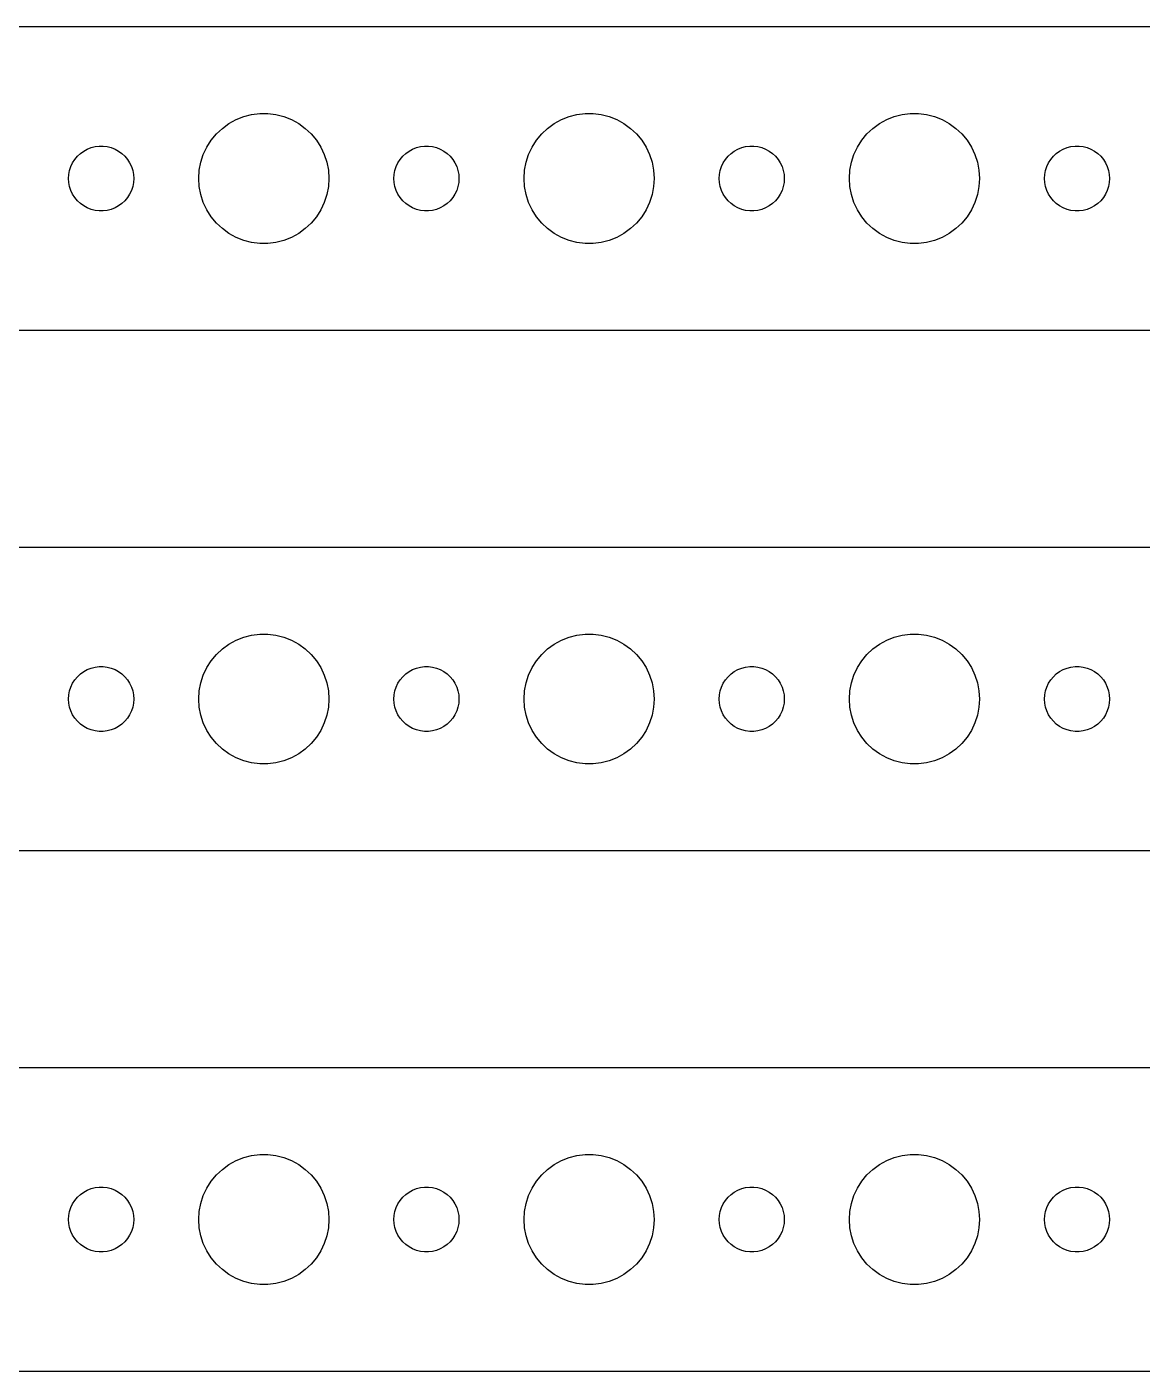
# Model space of a CAD drawing. Header units: metres. Extents: x -112 to 112, y 113 to 223.
# Drawn here: x -55.9 to -4.5, y 161 to 223 of the extents above; entities that cross this region are included whole.
import ezdxf

# ---------------------------------------------------------------- set-up
doc = ezdxf.new("R2010")
doc.units = ezdxf.units.M

msp = doc.modelspace()

# ---------------------------------------------------------------- linework, layer by layer
for p, q in [((107.314, 222.99), (-107.314, 222.99)), ((-46.2773, 218.714), (-45.927, 218.853)), ((-45.927, 218.853), (-45.5621, 218.947)), ((-45.5621, 218.947), (-45.1884, 218.994)), ((-45.1884, 218.994), (-44.8116, 218.994)), ((-44.8116, 218.994), (-44.4379, 218.947)), ((-44.4379, 218.947), (-44.0729, 218.853)), ((-44.0729, 218.853), (-43.7227, 218.714)), ((-31.2773, 218.714), (-30.927, 218.853)), ((-30.927, 218.853), (-30.5621, 218.947)), ((-30.5621, 218.947), (-30.1884, 218.994)), ((-30.1884, 218.994), (-29.8116, 218.994)), ((-29.8116, 218.994), (-29.4379, 218.947)), ((-29.4379, 218.947), (-29.0729, 218.853)), ((-29.0729, 218.853), (-28.7227, 218.714)), ((-16.2773, 218.714), (-15.927, 218.853)), ((-15.927, 218.853), (-15.5621, 218.947)), ((-15.5621, 218.947), (-15.1884, 218.994)), ((-15.1884, 218.994), (-14.8116, 218.994)), ((-14.8116, 218.994), (-14.4379, 218.947)), ((-14.4379, 218.947), (-14.0729, 218.853)), ((-14.0729, 218.853), (-13.7227, 218.714)), ((-47.1869, 218.054), (-46.9123, 218.312)), ((-46.9123, 218.312), (-46.6075, 218.533)), ((-46.6075, 218.533), (-46.2773, 218.714)), ((-43.7227, 218.714), (-43.3925, 218.533)), ((-43.3925, 218.533), (-43.0877, 218.312)), ((-43.0877, 218.312), (-42.8131, 218.054)), ((-32.1869, 218.054), (-31.9123, 218.312)), ((-31.9123, 218.312), (-31.6075, 218.533)), ((-31.6075, 218.533), (-31.2773, 218.714)), ((-28.7227, 218.714), (-28.3925, 218.533)), ((-28.3925, 218.533), (-28.0877, 218.312)), ((-28.0877, 218.312), (-27.8131, 218.054)), ((-17.1869, 218.054), (-16.9123, 218.312)), ((-16.9123, 218.312), (-16.6075, 218.533)), ((-16.6075, 218.533), (-16.2773, 218.714)), ((-13.7227, 218.714), (-13.3925, 218.533)), ((-13.3925, 218.533), (-13.0877, 218.312)), ((-13.0877, 218.312), (-12.8131, 218.054)), ((-47.6289, 217.445), (-47.427, 217.763)), ((-47.427, 217.763), (-47.1869, 218.054)), ((-42.8131, 218.054), (-42.5729, 217.763)), ((-42.5729, 217.763), (-42.3711, 217.445)), ((-32.6289, 217.445), (-32.427, 217.763)), ((-32.427, 217.763), (-32.1869, 218.054)), ((-27.8131, 218.054), (-27.5729, 217.763)), ((-27.5729, 217.763), (-27.3711, 217.445)), ((-17.6289, 217.445), (-17.427, 217.763)), ((-17.427, 217.763), (-17.1869, 218.054)), ((-12.8131, 218.054), (-12.5729, 217.763)), ((-12.5729, 217.763), (-12.3711, 217.445)), ((-53.7135, 216.882), (-53.5934, 217.027)), ((-53.5934, 217.027), (-53.4561, 217.156)), ((-53.4561, 217.156), (-53.3037, 217.266)), ((-53.3037, 217.266), (-53.1387, 217.357)), ((-53.1387, 217.357), (-52.9635, 217.427)), ((-52.9635, 217.427), (-52.7811, 217.473)), ((-52.7811, 217.473), (-52.5942, 217.497)), ((-52.5942, 217.497), (-52.4058, 217.497)), ((-52.4058, 217.497), (-52.2189, 217.473)), ((-52.2189, 217.473), (-52.0365, 217.427)), ((-52.0365, 217.427), (-51.8613, 217.357)), ((-51.8613, 217.357), (-51.6963, 217.266)), ((-51.6963, 217.266), (-51.5439, 217.156)), ((-51.5439, 217.156), (-51.4065, 217.027)), ((-51.4065, 217.027), (-51.2865, 216.882)), ((-47.9057, 216.746), (-47.7893, 217.104)), ((-47.7893, 217.104), (-47.6289, 217.445)), ((-42.3711, 217.445), (-42.2107, 217.104)), ((-42.2107, 217.104), (-42.0942, 216.746)), ((-38.7135, 216.882), (-38.5934, 217.027)), ((-38.5934, 217.027), (-38.4561, 217.156)), ((-38.4561, 217.156), (-38.3037, 217.266)), ((-38.3037, 217.266), (-38.1387, 217.357)), ((-38.1387, 217.357), (-37.9635, 217.427)), ((-37.9635, 217.427), (-37.7811, 217.473)), ((-37.7811, 217.473), (-37.5942, 217.497)), ((-37.5942, 217.497), (-37.4058, 217.497)), ((-37.4058, 217.497), (-37.2189, 217.473)), ((-37.2189, 217.473), (-37.0365, 217.427)), ((-37.0365, 217.427), (-36.8613, 217.357)), ((-36.8613, 217.357), (-36.6963, 217.266)), ((-36.6963, 217.266), (-36.5439, 217.156)), ((-36.5439, 217.156), (-36.4065, 217.027)), ((-36.4065, 217.027), (-36.2865, 216.882)), ((-32.9057, 216.746), (-32.7893, 217.104)), ((-32.7893, 217.104), (-32.6289, 217.445)), ((-27.3711, 217.445), (-27.2107, 217.104)), ((-27.2107, 217.104), (-27.0942, 216.746)), ((-23.7135, 216.882), (-23.5934, 217.027)), ((-23.5934, 217.027), (-23.4561, 217.156)), ((-23.4561, 217.156), (-23.3037, 217.266)), ((-23.3037, 217.266), (-23.1387, 217.357)), ((-23.1387, 217.357), (-22.9635, 217.427)), ((-22.9635, 217.427), (-22.7811, 217.473)), ((-22.7811, 217.473), (-22.5942, 217.497)), ((-22.5942, 217.497), (-22.4058, 217.497)), ((-22.4058, 217.497), (-22.2189, 217.473)), ((-22.2189, 217.473), (-22.0365, 217.427)), ((-22.0365, 217.427), (-21.8613, 217.357)), ((-21.8613, 217.357), (-21.6963, 217.266)), ((-21.6963, 217.266), (-21.5439, 217.156)), ((-21.5439, 217.156), (-21.4065, 217.027)), ((-21.4065, 217.027), (-21.2865, 216.882)), ((-17.9057, 216.746), (-17.7893, 217.104)), ((-17.7893, 217.104), (-17.6289, 217.445)), ((-12.3711, 217.445), (-12.2107, 217.104)), ((-12.2107, 217.104), (-12.0942, 216.746)), ((-8.71352, 216.882), (-8.59344, 217.027)), ((-8.59344, 217.027), (-8.45613, 217.156)), ((-8.45613, 217.156), (-8.30373, 217.266)), ((-8.30373, 217.266), (-8.13866, 217.357)), ((-8.13866, 217.357), (-7.96352, 217.427)), ((-7.96352, 217.427), (-7.78107, 217.473)), ((-7.78107, 217.473), (-7.59418, 217.497)), ((-7.59418, 217.497), (-7.40581, 217.497)), ((-7.40581, 217.497), (-7.21892, 217.473)), ((-7.21892, 217.473), (-7.03647, 217.427)), ((-7.03647, 217.427), (-6.86133, 217.357)), ((-6.86133, 217.357), (-6.69626, 217.266)), ((-6.69626, 217.266), (-6.54385, 217.156)), ((-6.54385, 217.156), (-6.40654, 217.027)), ((-6.40654, 217.027), (-6.28647, 216.882)), ((-53.9882, 216.188), (-53.9529, 216.373)), ((-53.9529, 216.373), (-53.8947, 216.552)), ((-53.8947, 216.552), (-53.8145, 216.723)), ((-53.8145, 216.723), (-53.7135, 216.882)), ((-51.2865, 216.882), (-51.1855, 216.723)), ((-51.1855, 216.723), (-51.1053, 216.552)), ((-51.1053, 216.552), (-51.0471, 216.373)), ((-51.0471, 216.373), (-51.0118, 216.188)), ((-48, 216), (-47.9763, 216.376)), ((-47.9763, 216.376), (-47.9057, 216.746)), ((-42.0942, 216.746), (-42.0237, 216.376)), ((-42.0237, 216.376), (-42, 216)), ((-38.9882, 216.188), (-38.9529, 216.373)), ((-38.9529, 216.373), (-38.8947, 216.552)), ((-38.8947, 216.552), (-38.8145, 216.723)), ((-38.8145, 216.723), (-38.7135, 216.882)), ((-36.2865, 216.882), (-36.1855, 216.723)), ((-36.1855, 216.723), (-36.1053, 216.552)), ((-36.1053, 216.552), (-36.0471, 216.373)), ((-36.0471, 216.373), (-36.0118, 216.188)), ((-33, 216), (-32.9763, 216.376)), ((-32.9763, 216.376), (-32.9057, 216.746)), ((-27.0942, 216.746), (-27.0237, 216.376)), ((-27.0237, 216.376), (-27, 216)), ((-23.9882, 216.188), (-23.9529, 216.373)), ((-23.9529, 216.373), (-23.8947, 216.552)), ((-23.8947, 216.552), (-23.8145, 216.723)), ((-23.8145, 216.723), (-23.7135, 216.882)), ((-21.2865, 216.882), (-21.1855, 216.723)), ((-21.1855, 216.723), (-21.1053, 216.552)), ((-21.1053, 216.552), (-21.0471, 216.373)), ((-21.0471, 216.373), (-21.0118, 216.188)), ((-18, 216), (-17.9763, 216.376)), ((-17.9763, 216.376), (-17.9057, 216.746)), ((-12.0942, 216.746), (-12.0237, 216.376)), ((-12.0237, 216.376), (-12, 216)), ((-8.98816, 216.188), (-8.95287, 216.373)), ((-8.95287, 216.373), (-8.89465, 216.552)), ((-8.89465, 216.552), (-8.81445, 216.723)), ((-8.81445, 216.723), (-8.71352, 216.882)), ((-6.28647, 216.882), (-6.18553, 216.723)), ((-6.18553, 216.723), (-6.10533, 216.552)), ((-6.10533, 216.552), (-6.04712, 216.373)), ((-6.04712, 216.373), (-6.01183, 216.188)), ((-54, 216), (-53.9882, 216.188)), ((-53.9882, 215.812), (-54, 216)), ((-53.9529, 215.627), (-53.9882, 215.812)), ((-51.0118, 215.812), (-51.0471, 215.627)), ((-51.0118, 216.188), (-51, 216)), ((-51, 216), (-51.0118, 215.812)), ((-47.9763, 215.624), (-48, 216)), ((-42, 216), (-42.0237, 215.624)), ((-39, 216), (-38.9882, 216.188)), ((-38.9882, 215.812), (-39, 216)), ((-38.9529, 215.627), (-38.9882, 215.812)), ((-36.0118, 215.812), (-36.0471, 215.627)), ((-36.0118, 216.188), (-36, 216)), ((-36, 216), (-36.0118, 215.812)), ((-32.9763, 215.624), (-33, 216)), ((-27, 216), (-27.0237, 215.624)), ((-24, 216), (-23.9882, 216.188)), ((-23.9882, 215.812), (-24, 216)), ((-23.9529, 215.627), (-23.9882, 215.812)), ((-21.0118, 215.812), (-21.0471, 215.627)), ((-21.0118, 216.188), (-21, 216)), ((-21, 216), (-21.0118, 215.812)), ((-17.9763, 215.624), (-18, 216)), ((-12, 216), (-12.0237, 215.624)), ((-9, 216), (-8.98816, 216.188)), ((-8.98816, 215.812), (-9, 216)), ((-8.95287, 215.627), (-8.98816, 215.812)), ((-6.01183, 215.812), (-6.04712, 215.627)), ((-6.01183, 216.188), (-6, 216)), ((-6, 216), (-6.01183, 215.812)), ((-53.8947, 215.448), (-53.9529, 215.627)), ((-53.8145, 215.277), (-53.8947, 215.448)), ((-53.7135, 215.118), (-53.8145, 215.277)), ((-53.5934, 214.973), (-53.7135, 215.118)), ((-51.2865, 215.118), (-51.4065, 214.973)), ((-51.1855, 215.277), (-51.2865, 215.118)), ((-51.1053, 215.448), (-51.1855, 215.277)), ((-51.0471, 215.627), (-51.1053, 215.448)), ((-47.9057, 215.254), (-47.9763, 215.624)), ((-47.7893, 214.896), (-47.9057, 215.254)), ((-42.0942, 215.254), (-42.2107, 214.896)), ((-42.0237, 215.624), (-42.0942, 215.254)), ((-38.8947, 215.448), (-38.9529, 215.627)), ((-38.8145, 215.277), (-38.8947, 215.448)), ((-38.7135, 215.118), (-38.8145, 215.277)), ((-38.5934, 214.973), (-38.7135, 215.118)), ((-36.2865, 215.118), (-36.4065, 214.973)), ((-36.1855, 215.277), (-36.2865, 215.118)), ((-36.1053, 215.448), (-36.1855, 215.277)), ((-36.0471, 215.627), (-36.1053, 215.448)), ((-32.9057, 215.254), (-32.9763, 215.624)), ((-32.7893, 214.896), (-32.9057, 215.254)), ((-27.0942, 215.254), (-27.2107, 214.896)), ((-27.0237, 215.624), (-27.0942, 215.254)), ((-23.8947, 215.448), (-23.9529, 215.627)), ((-23.8145, 215.277), (-23.8947, 215.448)), ((-23.7135, 215.118), (-23.8145, 215.277)), ((-23.5934, 214.973), (-23.7135, 215.118)), ((-21.2865, 215.118), (-21.4065, 214.973)), ((-21.1855, 215.277), (-21.2865, 215.118)), ((-21.1053, 215.448), (-21.1855, 215.277)), ((-21.0471, 215.627), (-21.1053, 215.448)), ((-17.9057, 215.254), (-17.9763, 215.624)), ((-17.7893, 214.896), (-17.9057, 215.254)), ((-12.0942, 215.254), (-12.2107, 214.896)), ((-12.0237, 215.624), (-12.0942, 215.254)), ((-8.89465, 215.448), (-8.95287, 215.627)), ((-8.81445, 215.277), (-8.89465, 215.448)), ((-8.71352, 215.118), (-8.81445, 215.277)), ((-8.59344, 214.973), (-8.71352, 215.118)), ((-6.28647, 215.118), (-6.40654, 214.973)), ((-6.18553, 215.277), (-6.28647, 215.118)), ((-6.10533, 215.448), (-6.18553, 215.277)), ((-6.04712, 215.627), (-6.10533, 215.448)), ((-53.4561, 214.844), (-53.5934, 214.973)), ((-53.3037, 214.734), (-53.4561, 214.844)), ((-53.1387, 214.643), (-53.3037, 214.734)), ((-52.9635, 214.573), (-53.1387, 214.643)), ((-52.7811, 214.527), (-52.9635, 214.573)), ((-52.5942, 214.503), (-52.7811, 214.527)), ((-52.4058, 214.503), (-52.5942, 214.503)), ((-52.2189, 214.527), (-52.4058, 214.503)), ((-52.0365, 214.573), (-52.2189, 214.527)), ((-51.8613, 214.643), (-52.0365, 214.573)), ((-51.6963, 214.734), (-51.8613, 214.643)), ((-51.5439, 214.844), (-51.6963, 214.734)), ((-51.4065, 214.973), (-51.5439, 214.844)), ((-47.6289, 214.555), (-47.7893, 214.896)), ((-47.427, 214.237), (-47.6289, 214.555)), ((-42.3711, 214.555), (-42.5729, 214.237)), ((-42.2107, 214.896), (-42.3711, 214.555)), ((-38.4561, 214.844), (-38.5934, 214.973)), ((-38.3037, 214.734), (-38.4561, 214.844)), ((-38.1387, 214.643), (-38.3037, 214.734)), ((-37.9635, 214.573), (-38.1387, 214.643)), ((-37.7811, 214.527), (-37.9635, 214.573)), ((-37.5942, 214.503), (-37.7811, 214.527)), ((-37.4058, 214.503), (-37.5942, 214.503)), ((-37.2189, 214.527), (-37.4058, 214.503)), ((-37.0365, 214.573), (-37.2189, 214.527)), ((-36.8613, 214.643), (-37.0365, 214.573)), ((-36.6963, 214.734), (-36.8613, 214.643)), ((-36.5439, 214.844), (-36.6963, 214.734)), ((-36.4065, 214.973), (-36.5439, 214.844)), ((-32.6289, 214.555), (-32.7893, 214.896)), ((-32.427, 214.237), (-32.6289, 214.555)), ((-27.3711, 214.555), (-27.5729, 214.237)), ((-27.2107, 214.896), (-27.3711, 214.555)), ((-23.4561, 214.844), (-23.5934, 214.973)), ((-23.3037, 214.734), (-23.4561, 214.844)), ((-23.1387, 214.643), (-23.3037, 214.734)), ((-22.9635, 214.573), (-23.1387, 214.643)), ((-22.7811, 214.527), (-22.9635, 214.573)), ((-22.5942, 214.503), (-22.7811, 214.527)), ((-22.4058, 214.503), (-22.5942, 214.503)), ((-22.2189, 214.527), (-22.4058, 214.503)), ((-22.0365, 214.573), (-22.2189, 214.527)), ((-21.8613, 214.643), (-22.0365, 214.573)), ((-21.6963, 214.734), (-21.8613, 214.643)), ((-21.5439, 214.844), (-21.6963, 214.734)), ((-21.4065, 214.973), (-21.5439, 214.844)), ((-17.6289, 214.555), (-17.7893, 214.896)), ((-17.427, 214.237), (-17.6289, 214.555)), ((-12.3711, 214.555), (-12.5729, 214.237)), ((-12.2107, 214.896), (-12.3711, 214.555)), ((-8.45613, 214.844), (-8.59344, 214.973)), ((-8.30373, 214.734), (-8.45613, 214.844)), ((-8.13866, 214.643), (-8.30373, 214.734)), ((-7.96352, 214.573), (-8.13866, 214.643)), ((-7.78107, 214.527), (-7.96352, 214.573)), ((-7.59418, 214.503), (-7.78107, 214.527)), ((-7.40581, 214.503), (-7.59418, 214.503)), ((-7.21892, 214.527), (-7.40581, 214.503)), ((-7.03647, 214.573), (-7.21892, 214.527)), ((-6.86133, 214.643), (-7.03647, 214.573)), ((-6.69626, 214.734), (-6.86133, 214.643)), ((-6.54385, 214.844), (-6.69626, 214.734)), ((-6.40654, 214.973), (-6.54385, 214.844)), ((-47.1869, 213.946), (-47.427, 214.237)), ((-46.9123, 213.688), (-47.1869, 213.946)), ((-42.8131, 213.946), (-43.0877, 213.688)), ((-42.5729, 214.237), (-42.8131, 213.946)), ((-32.1869, 213.946), (-32.427, 214.237)), ((-31.9123, 213.688), (-32.1869, 213.946)), ((-27.8131, 213.946), (-28.0877, 213.688)), ((-27.5729, 214.237), (-27.8131, 213.946)), ((-17.1869, 213.946), (-17.427, 214.237)), ((-16.9123, 213.688), (-17.1869, 213.946)), ((-12.8131, 213.946), (-13.0877, 213.688)), ((-12.5729, 214.237), (-12.8131, 213.946)), ((-46.6075, 213.467), (-46.9123, 213.688)), ((-46.2773, 213.286), (-46.6075, 213.467)), ((-45.927, 213.147), (-46.2773, 213.286)), ((-43.7227, 213.286), (-44.0729, 213.147)), ((-43.3925, 213.467), (-43.7227, 213.286)), ((-43.0877, 213.688), (-43.3925, 213.467)), ((-31.6075, 213.467), (-31.9123, 213.688)), ((-31.2773, 213.286), (-31.6075, 213.467)), ((-30.927, 213.147), (-31.2773, 213.286)), ((-28.7227, 213.286), (-29.0729, 213.147)), ((-28.3925, 213.467), (-28.7227, 213.286)), ((-28.0877, 213.688), (-28.3925, 213.467)), ((-16.6075, 213.467), (-16.9123, 213.688)), ((-16.2773, 213.286), (-16.6075, 213.467)), ((-15.927, 213.147), (-16.2773, 213.286)), ((-13.7227, 213.286), (-14.0729, 213.147)), ((-13.3925, 213.467), (-13.7227, 213.286)), ((-13.0877, 213.688), (-13.3925, 213.467)), ((-45.5621, 213.053), (-45.927, 213.147)), ((-45.1884, 213.006), (-45.5621, 213.053)), ((-44.8116, 213.006), (-45.1884, 213.006)), ((-44.4379, 213.053), (-44.8116, 213.006)), ((-44.0729, 213.147), (-44.4379, 213.053)), ((-30.5621, 213.053), (-30.927, 213.147)), ((-30.1884, 213.006), (-30.5621, 213.053)), ((-29.8116, 213.006), (-30.1884, 213.006)), ((-29.4379, 213.053), (-29.8116, 213.006)), ((-29.0729, 213.147), (-29.4379, 213.053)), ((-15.5621, 213.053), (-15.927, 213.147)), ((-15.1884, 213.006), (-15.5621, 213.053)), ((-14.8116, 213.006), (-15.1884, 213.006)), ((-14.4379, 213.053), (-14.8116, 213.006)), ((-14.0729, 213.147), (-14.4379, 213.053)), ((-107.314, 209.01), (107.314, 209.01)), ((107.314, 198.99), (-107.314, 198.99)), ((-46.6075, 194.533), (-46.2773, 194.714)), ((-46.2773, 194.714), (-45.927, 194.853)), ((-45.927, 194.853), (-45.5621, 194.947)), ((-45.5621, 194.947), (-45.1884, 194.994)), ((-45.1884, 194.994), (-44.8116, 194.994)), ((-44.8116, 194.994), (-44.4379, 194.947)), ((-44.4379, 194.947), (-44.0729, 194.853)), ((-44.0729, 194.853), (-43.7227, 194.714)), ((-43.7227, 194.714), (-43.3925, 194.533)), ((-31.6075, 194.533), (-31.2773, 194.714)), ((-31.2773, 194.714), (-30.927, 194.853)), ((-30.927, 194.853), (-30.5621, 194.947)), ((-30.5621, 194.947), (-30.1884, 194.994)), ((-30.1884, 194.994), (-29.8116, 194.994)), ((-29.8116, 194.994), (-29.4379, 194.947)), ((-29.4379, 194.947), (-29.0729, 194.853)), ((-29.0729, 194.853), (-28.7227, 194.714)), ((-28.7227, 194.714), (-28.3925, 194.533)), ((-16.6075, 194.533), (-16.2773, 194.714)), ((-16.2773, 194.714), (-15.927, 194.853)), ((-15.927, 194.853), (-15.5621, 194.947)), ((-15.5621, 194.947), (-15.1884, 194.994)), ((-15.1884, 194.994), (-14.8116, 194.994)), ((-14.8116, 194.994), (-14.4379, 194.947)), ((-14.4379, 194.947), (-14.0729, 194.853)), ((-14.0729, 194.853), (-13.7227, 194.714)), ((-13.7227, 194.714), (-13.3925, 194.533)), ((-47.427, 193.763), (-47.1869, 194.054)), ((-47.1869, 194.054), (-46.9123, 194.312)), ((-46.9123, 194.312), (-46.6075, 194.533)), ((-43.3925, 194.533), (-43.0877, 194.312)), ((-43.0877, 194.312), (-42.8131, 194.054)), ((-42.8131, 194.054), (-42.5729, 193.763)), ((-32.427, 193.763), (-32.1869, 194.054)), ((-32.1869, 194.054), (-31.9123, 194.312)), ((-31.9123, 194.312), (-31.6075, 194.533)), ((-28.3925, 194.533), (-28.0877, 194.312)), ((-28.0877, 194.312), (-27.8131, 194.054)), ((-27.8131, 194.054), (-27.5729, 193.763)), ((-17.427, 193.763), (-17.1869, 194.054)), ((-17.1869, 194.054), (-16.9123, 194.312)), ((-16.9123, 194.312), (-16.6075, 194.533)), ((-13.3925, 194.533), (-13.0877, 194.312)), ((-13.0877, 194.312), (-12.8131, 194.054)), ((-12.8131, 194.054), (-12.5729, 193.763)), ((-53.1387, 193.357), (-52.9635, 193.427)), ((-52.9635, 193.427), (-52.7811, 193.473)), ((-52.7811, 193.473), (-52.5942, 193.497)), ((-52.5942, 193.497), (-52.4058, 193.497)), ((-52.4058, 193.497), (-52.2189, 193.473)), ((-52.2189, 193.473), (-52.0365, 193.427)), ((-52.0365, 193.427), (-51.8613, 193.357)), ((-47.7893, 193.104), (-47.6289, 193.445)), ((-47.6289, 193.445), (-47.427, 193.763)), ((-42.5729, 193.763), (-42.3711, 193.445)), ((-42.3711, 193.445), (-42.2107, 193.104)), ((-38.1387, 193.357), (-37.9635, 193.427)), ((-37.9635, 193.427), (-37.7811, 193.473)), ((-37.7811, 193.473), (-37.5942, 193.497)), ((-37.5942, 193.497), (-37.4058, 193.497)), ((-37.4058, 193.497), (-37.2189, 193.473)), ((-37.2189, 193.473), (-37.0365, 193.427)), ((-37.0365, 193.427), (-36.8613, 193.357)), ((-32.7893, 193.104), (-32.6289, 193.445)), ((-32.6289, 193.445), (-32.427, 193.763)), ((-27.5729, 193.763), (-27.3711, 193.445)), ((-27.3711, 193.445), (-27.2107, 193.104)), ((-23.1387, 193.357), (-22.9635, 193.427)), ((-22.9635, 193.427), (-22.7811, 193.473)), ((-22.7811, 193.473), (-22.5942, 193.497)), ((-22.5942, 193.497), (-22.4058, 193.497)), ((-22.4058, 193.497), (-22.2189, 193.473)), ((-22.2189, 193.473), (-22.0365, 193.427)), ((-22.0365, 193.427), (-21.8613, 193.357)), ((-17.7893, 193.104), (-17.6289, 193.445)), ((-17.6289, 193.445), (-17.427, 193.763)), ((-12.5729, 193.763), (-12.3711, 193.445)), ((-12.3711, 193.445), (-12.2107, 193.104)), ((-8.13866, 193.357), (-7.96352, 193.427)), ((-7.96352, 193.427), (-7.78107, 193.473)), ((-7.78107, 193.473), (-7.59418, 193.497)), ((-7.59418, 193.497), (-7.40581, 193.497)), ((-7.40581, 193.497), (-7.21892, 193.473)), ((-7.21892, 193.473), (-7.03647, 193.427)), ((-7.03647, 193.427), (-6.86133, 193.357)), ((-53.8145, 192.723), (-53.7135, 192.882)), ((-53.7135, 192.882), (-53.5934, 193.027)), ((-53.5934, 193.027), (-53.4561, 193.156)), ((-53.4561, 193.156), (-53.3037, 193.266)), ((-53.3037, 193.266), (-53.1387, 193.357)), ((-51.8613, 193.357), (-51.6963, 193.266)), ((-51.6963, 193.266), (-51.5439, 193.156)), ((-51.5439, 193.156), (-51.4065, 193.027)), ((-51.4065, 193.027), (-51.2865, 192.882)), ((-51.2865, 192.882), (-51.1855, 192.723)), ((-47.9057, 192.746), (-47.7893, 193.104)), ((-42.2107, 193.104), (-42.0942, 192.746)), ((-38.8145, 192.723), (-38.7135, 192.882)), ((-38.7135, 192.882), (-38.5934, 193.027)), ((-38.5934, 193.027), (-38.4561, 193.156)), ((-38.4561, 193.156), (-38.3037, 193.266)), ((-38.3037, 193.266), (-38.1387, 193.357)), ((-36.8613, 193.357), (-36.6963, 193.266)), ((-36.6963, 193.266), (-36.5439, 193.156)), ((-36.5439, 193.156), (-36.4065, 193.027)), ((-36.4065, 193.027), (-36.2865, 192.882)), ((-36.2865, 192.882), (-36.1855, 192.723)), ((-32.9057, 192.746), (-32.7893, 193.104)), ((-27.2107, 193.104), (-27.0942, 192.746)), ((-23.8145, 192.723), (-23.7135, 192.882)), ((-23.7135, 192.882), (-23.5934, 193.027)), ((-23.5934, 193.027), (-23.4561, 193.156)), ((-23.4561, 193.156), (-23.3037, 193.266)), ((-23.3037, 193.266), (-23.1387, 193.357)), ((-21.8613, 193.357), (-21.6963, 193.266)), ((-21.6963, 193.266), (-21.5439, 193.156)), ((-21.5439, 193.156), (-21.4065, 193.027)), ((-21.4065, 193.027), (-21.2865, 192.882)), ((-21.2865, 192.882), (-21.1855, 192.723)), ((-17.9057, 192.746), (-17.7893, 193.104)), ((-12.2107, 193.104), (-12.0942, 192.746)), ((-8.81445, 192.723), (-8.71352, 192.882)), ((-8.71352, 192.882), (-8.59344, 193.027)), ((-8.59344, 193.027), (-8.45613, 193.156)), ((-8.45613, 193.156), (-8.30373, 193.266)), ((-8.30373, 193.266), (-8.13866, 193.357)), ((-6.86133, 193.357), (-6.69626, 193.266)), ((-6.69626, 193.266), (-6.54385, 193.156)), ((-6.54385, 193.156), (-6.40654, 193.027)), ((-6.40654, 193.027), (-6.28647, 192.882)), ((-6.28647, 192.882), (-6.18553, 192.723)), ((-54, 192), (-53.9882, 192.188)), ((-53.9882, 192.188), (-53.9529, 192.373)), ((-53.9529, 192.373), (-53.8947, 192.552)), ((-53.8947, 192.552), (-53.8145, 192.723)), ((-51.1855, 192.723), (-51.1053, 192.552)), ((-51.1053, 192.552), (-51.0471, 192.373)), ((-51.0471, 192.373), (-51.0118, 192.188)), ((-51.0118, 192.188), (-51, 192)), ((-48, 192), (-47.9763, 192.376)), ((-47.9763, 192.376), (-47.9057, 192.746)), ((-42.0942, 192.746), (-42.0237, 192.376)), ((-42.0237, 192.376), (-42, 192)), ((-39, 192), (-38.9882, 192.188)), ((-38.9882, 192.188), (-38.9529, 192.373)), ((-38.9529, 192.373), (-38.8947, 192.552)), ((-38.8947, 192.552), (-38.8145, 192.723)), ((-36.1855, 192.723), (-36.1053, 192.552)), ((-36.1053, 192.552), (-36.0471, 192.373)), ((-36.0471, 192.373), (-36.0118, 192.188)), ((-36.0118, 192.188), (-36, 192)), ((-33, 192), (-32.9763, 192.376)), ((-32.9763, 192.376), (-32.9057, 192.746)), ((-27.0942, 192.746), (-27.0237, 192.376)), ((-27.0237, 192.376), (-27, 192)), ((-24, 192), (-23.9882, 192.188)), ((-23.9882, 192.188), (-23.9529, 192.373)), ((-23.9529, 192.373), (-23.8947, 192.552)), ((-23.8947, 192.552), (-23.8145, 192.723)), ((-21.1855, 192.723), (-21.1053, 192.552)), ((-21.1053, 192.552), (-21.0471, 192.373)), ((-21.0471, 192.373), (-21.0118, 192.188)), ((-21.0118, 192.188), (-21, 192)), ((-18, 192), (-17.9763, 192.376)), ((-17.9763, 192.376), (-17.9057, 192.746)), ((-12.0942, 192.746), (-12.0237, 192.376)), ((-12.0237, 192.376), (-12, 192)), ((-9, 192), (-8.98816, 192.188)), ((-8.98816, 192.188), (-8.95287, 192.373)), ((-8.95287, 192.373), (-8.89465, 192.552)), ((-8.89465, 192.552), (-8.81445, 192.723)), ((-6.18553, 192.723), (-6.10533, 192.552)), ((-6.10533, 192.552), (-6.04712, 192.373)), ((-6.04712, 192.373), (-6.01183, 192.188)), ((-6.01183, 192.188), (-6, 192)), ((-53.9882, 191.812), (-54, 192)), ((-53.9529, 191.627), (-53.9882, 191.812)), ((-53.8947, 191.448), (-53.9529, 191.627)), ((-51.0471, 191.627), (-51.1053, 191.448)), ((-51.0118, 191.812), (-51.0471, 191.627)), ((-51, 192), (-51.0118, 191.812)), ((-47.9763, 191.624), (-48, 192)), ((-47.9057, 191.254), (-47.9763, 191.624)), ((-42.0237, 191.624), (-42.0942, 191.254)), ((-42, 192), (-42.0237, 191.624)), ((-38.9882, 191.812), (-39, 192)), ((-38.9529, 191.627), (-38.9882, 191.812)), ((-38.8947, 191.448), (-38.9529, 191.627)), ((-36.0471, 191.627), (-36.1053, 191.448)), ((-36.0118, 191.812), (-36.0471, 191.627)), ((-36, 192), (-36.0118, 191.812)), ((-32.9763, 191.624), (-33, 192)), ((-32.9057, 191.254), (-32.9763, 191.624)), ((-27.0237, 191.624), (-27.0942, 191.254)), ((-27, 192), (-27.0237, 191.624)), ((-23.9882, 191.812), (-24, 192)), ((-23.9529, 191.627), (-23.9882, 191.812)), ((-23.8947, 191.448), (-23.9529, 191.627)), ((-21.0471, 191.627), (-21.1053, 191.448)), ((-21.0118, 191.812), (-21.0471, 191.627)), ((-21, 192), (-21.0118, 191.812)), ((-17.9763, 191.624), (-18, 192)), ((-17.9057, 191.254), (-17.9763, 191.624)), ((-12.0237, 191.624), (-12.0942, 191.254)), ((-12, 192), (-12.0237, 191.624)), ((-8.98816, 191.812), (-9, 192)), ((-8.95287, 191.627), (-8.98816, 191.812)), ((-8.89465, 191.448), (-8.95287, 191.627)), ((-6.04712, 191.627), (-6.10533, 191.448)), ((-6.01183, 191.812), (-6.04712, 191.627)), ((-6, 192), (-6.01183, 191.812)), ((-53.8145, 191.277), (-53.8947, 191.448)), ((-53.7135, 191.118), (-53.8145, 191.277)), ((-53.5934, 190.973), (-53.7135, 191.118)), ((-53.4561, 190.844), (-53.5934, 190.973)), ((-51.4065, 190.973), (-51.5439, 190.844)), ((-51.2865, 191.118), (-51.4065, 190.973)), ((-51.1855, 191.277), (-51.2865, 191.118)), ((-51.1053, 191.448), (-51.1855, 191.277)), ((-47.7893, 190.896), (-47.9057, 191.254)), ((-42.0942, 191.254), (-42.2107, 190.896)), ((-38.8145, 191.277), (-38.8947, 191.448)), ((-38.7135, 191.118), (-38.8145, 191.277)), ((-38.5934, 190.973), (-38.7135, 191.118)), ((-38.4561, 190.844), (-38.5934, 190.973)), ((-36.4065, 190.973), (-36.5439, 190.844)), ((-36.2865, 191.118), (-36.4065, 190.973)), ((-36.1855, 191.277), (-36.2865, 191.118)), ((-36.1053, 191.448), (-36.1855, 191.277)), ((-32.7893, 190.896), (-32.9057, 191.254)), ((-27.0942, 191.254), (-27.2107, 190.896)), ((-23.8145, 191.277), (-23.8947, 191.448)), ((-23.7135, 191.118), (-23.8145, 191.277)), ((-23.5934, 190.973), (-23.7135, 191.118)), ((-23.4561, 190.844), (-23.5934, 190.973)), ((-21.4065, 190.973), (-21.5439, 190.844)), ((-21.2865, 191.118), (-21.4065, 190.973)), ((-21.1855, 191.277), (-21.2865, 191.118)), ((-21.1053, 191.448), (-21.1855, 191.277)), ((-17.7893, 190.896), (-17.9057, 191.254)), ((-12.0942, 191.254), (-12.2107, 190.896)), ((-8.81445, 191.277), (-8.89465, 191.448)), ((-8.71352, 191.118), (-8.81445, 191.277)), ((-8.59344, 190.973), (-8.71352, 191.118)), ((-8.45613, 190.844), (-8.59344, 190.973)), ((-6.40654, 190.973), (-6.54385, 190.844)), ((-6.28647, 191.118), (-6.40654, 190.973)), ((-6.18553, 191.277), (-6.28647, 191.118)), ((-6.10533, 191.448), (-6.18553, 191.277)), ((-53.3037, 190.734), (-53.4561, 190.844)), ((-53.1387, 190.643), (-53.3037, 190.734)), ((-52.9635, 190.573), (-53.1387, 190.643)), ((-52.7811, 190.527), (-52.9635, 190.573)), ((-52.5942, 190.503), (-52.7811, 190.527)), ((-52.4058, 190.503), (-52.5942, 190.503)), ((-52.2189, 190.527), (-52.4058, 190.503)), ((-52.0365, 190.573), (-52.2189, 190.527)), ((-51.8613, 190.643), (-52.0365, 190.573)), ((-51.6963, 190.734), (-51.8613, 190.643)), ((-51.5439, 190.844), (-51.6963, 190.734)), ((-47.6289, 190.555), (-47.7893, 190.896)), ((-47.427, 190.237), (-47.6289, 190.555)), ((-42.3711, 190.555), (-42.5729, 190.237)), ((-42.2107, 190.896), (-42.3711, 190.555)), ((-38.3037, 190.734), (-38.4561, 190.844)), ((-38.1387, 190.643), (-38.3037, 190.734)), ((-37.9635, 190.573), (-38.1387, 190.643)), ((-37.7811, 190.527), (-37.9635, 190.573)), ((-37.5942, 190.503), (-37.7811, 190.527)), ((-37.4058, 190.503), (-37.5942, 190.503)), ((-37.2189, 190.527), (-37.4058, 190.503)), ((-37.0365, 190.573), (-37.2189, 190.527)), ((-36.8613, 190.643), (-37.0365, 190.573)), ((-36.6963, 190.734), (-36.8613, 190.643)), ((-36.5439, 190.844), (-36.6963, 190.734)), ((-32.6289, 190.555), (-32.7893, 190.896)), ((-32.427, 190.237), (-32.6289, 190.555)), ((-27.3711, 190.555), (-27.5729, 190.237)), ((-27.2107, 190.896), (-27.3711, 190.555)), ((-23.3037, 190.734), (-23.4561, 190.844)), ((-23.1387, 190.643), (-23.3037, 190.734)), ((-22.9635, 190.573), (-23.1387, 190.643)), ((-22.7811, 190.527), (-22.9635, 190.573)), ((-22.5942, 190.503), (-22.7811, 190.527)), ((-22.4058, 190.503), (-22.5942, 190.503)), ((-22.2189, 190.527), (-22.4058, 190.503)), ((-22.0365, 190.573), (-22.2189, 190.527)), ((-21.8613, 190.643), (-22.0365, 190.573)), ((-21.6963, 190.734), (-21.8613, 190.643)), ((-21.5439, 190.844), (-21.6963, 190.734)), ((-17.6289, 190.555), (-17.7893, 190.896)), ((-17.427, 190.237), (-17.6289, 190.555)), ((-12.3711, 190.555), (-12.5729, 190.237)), ((-12.2107, 190.896), (-12.3711, 190.555)), ((-8.30373, 190.734), (-8.45613, 190.844)), ((-8.13866, 190.643), (-8.30373, 190.734)), ((-7.96352, 190.573), (-8.13866, 190.643)), ((-7.78107, 190.527), (-7.96352, 190.573)), ((-7.59418, 190.503), (-7.78107, 190.527)), ((-7.40581, 190.503), (-7.59418, 190.503)), ((-7.21892, 190.527), (-7.40581, 190.503)), ((-7.03647, 190.573), (-7.21892, 190.527)), ((-6.86133, 190.643), (-7.03647, 190.573)), ((-6.69626, 190.734), (-6.86133, 190.643)), ((-6.54385, 190.844), (-6.69626, 190.734)), ((-47.1869, 189.946), (-47.427, 190.237)), ((-46.9123, 189.688), (-47.1869, 189.946)), ((-46.6075, 189.467), (-46.9123, 189.688)), ((-43.0877, 189.688), (-43.3925, 189.467)), ((-42.8131, 189.946), (-43.0877, 189.688)), ((-42.5729, 190.237), (-42.8131, 189.946)), ((-32.1869, 189.946), (-32.427, 190.237)), ((-31.9123, 189.688), (-32.1869, 189.946)), ((-31.6075, 189.467), (-31.9123, 189.688)), ((-28.0877, 189.688), (-28.3925, 189.467)), ((-27.8131, 189.946), (-28.0877, 189.688)), ((-27.5729, 190.237), (-27.8131, 189.946)), ((-17.1869, 189.946), (-17.427, 190.237)), ((-16.9123, 189.688), (-17.1869, 189.946)), ((-16.6075, 189.467), (-16.9123, 189.688)), ((-13.0877, 189.688), (-13.3925, 189.467)), ((-12.8131, 189.946), (-13.0877, 189.688)), ((-12.5729, 190.237), (-12.8131, 189.946)), ((-46.2773, 189.286), (-46.6075, 189.467)), ((-45.927, 189.147), (-46.2773, 189.286)), ((-45.5621, 189.053), (-45.927, 189.147)), ((-45.1884, 189.006), (-45.5621, 189.053)), ((-44.4379, 189.053), (-44.8116, 189.006)), ((-44.0729, 189.147), (-44.4379, 189.053)), ((-43.7227, 189.286), (-44.0729, 189.147)), ((-43.3925, 189.467), (-43.7227, 189.286)), ((-31.2773, 189.286), (-31.6075, 189.467)), ((-30.927, 189.147), (-31.2773, 189.286)), ((-30.5621, 189.053), (-30.927, 189.147)), ((-30.1884, 189.006), (-30.5621, 189.053)), ((-29.4379, 189.053), (-29.8116, 189.006)), ((-29.0729, 189.147), (-29.4379, 189.053)), ((-28.7227, 189.286), (-29.0729, 189.147)), ((-28.3925, 189.467), (-28.7227, 189.286)), ((-16.2773, 189.286), (-16.6075, 189.467)), ((-15.927, 189.147), (-16.2773, 189.286)), ((-15.5621, 189.053), (-15.927, 189.147)), ((-15.1884, 189.006), (-15.5621, 189.053)), ((-14.4379, 189.053), (-14.8116, 189.006)), ((-14.0729, 189.147), (-14.4379, 189.053)), ((-13.7227, 189.286), (-14.0729, 189.147)), ((-13.3925, 189.467), (-13.7227, 189.286)), ((-44.8116, 189.006), (-45.1884, 189.006)), ((-29.8116, 189.006), (-30.1884, 189.006)), ((-14.8116, 189.006), (-15.1884, 189.006)), ((-107.314, 185.01), (107.314, 185.01)), ((107.314, 174.99), (-107.314, 174.99)), ((-46.9123, 170.312), (-46.6075, 170.533)), ((-46.6075, 170.533), (-46.2773, 170.714)), ((-46.2773, 170.714), (-45.927, 170.853)), ((-45.927, 170.853), (-45.5621, 170.947)), ((-45.5621, 170.947), (-45.1884, 170.994)), ((-45.1884, 170.994), (-44.8116, 170.994)), ((-44.8116, 170.994), (-44.4379, 170.947)), ((-44.4379, 170.947), (-44.0729, 170.853)), ((-44.0729, 170.853), (-43.7227, 170.714)), ((-43.7227, 170.714), (-43.3925, 170.533)), ((-43.3925, 170.533), (-43.0877, 170.312)), ((-31.9123, 170.312), (-31.6075, 170.533)), ((-31.6075, 170.533), (-31.2773, 170.714)), ((-31.2773, 170.714), (-30.927, 170.853)), ((-30.927, 170.853), (-30.5621, 170.947)), ((-30.5621, 170.947), (-30.1884, 170.994)), ((-30.1884, 170.994), (-29.8116, 170.994)), ((-29.8116, 170.994), (-29.4379, 170.947)), ((-29.4379, 170.947), (-29.0729, 170.853)), ((-29.0729, 170.853), (-28.7227, 170.714)), ((-28.7227, 170.714), (-28.3925, 170.533)), ((-28.3925, 170.533), (-28.0877, 170.312)), ((-16.9123, 170.312), (-16.6075, 170.533)), ((-16.6075, 170.533), (-16.2773, 170.714)), ((-16.2773, 170.714), (-15.927, 170.853)), ((-15.927, 170.853), (-15.5621, 170.947)), ((-15.5621, 170.947), (-15.1884, 170.994)), ((-15.1884, 170.994), (-14.8116, 170.994)), ((-14.8116, 170.994), (-14.4379, 170.947)), ((-14.4379, 170.947), (-14.0729, 170.853)), ((-14.0729, 170.853), (-13.7227, 170.714)), ((-13.7227, 170.714), (-13.3925, 170.533)), ((-13.3925, 170.533), (-13.0877, 170.312)), ((-47.427, 169.763), (-47.1869, 170.054)), ((-47.1869, 170.054), (-46.9123, 170.312)), ((-43.0877, 170.312), (-42.8131, 170.054)), ((-42.8131, 170.054), (-42.5729, 169.763)), ((-32.427, 169.763), (-32.1869, 170.054)), ((-32.1869, 170.054), (-31.9123, 170.312)), ((-28.0877, 170.312), (-27.8131, 170.054)), ((-27.8131, 170.054), (-27.5729, 169.763)), ((-17.427, 169.763), (-17.1869, 170.054)), ((-17.1869, 170.054), (-16.9123, 170.312)), ((-13.0877, 170.312), (-12.8131, 170.054)), ((-12.8131, 170.054), (-12.5729, 169.763)), ((-53.4561, 169.156), (-53.3037, 169.266)), ((-53.3037, 169.266), (-53.1387, 169.357)), ((-53.1387, 169.357), (-52.9635, 169.427)), ((-52.9635, 169.427), (-52.7811, 169.473)), ((-52.7811, 169.473), (-52.5942, 169.497)), ((-52.5942, 169.497), (-52.4058, 169.497)), ((-52.4058, 169.497), (-52.2189, 169.473)), ((-52.2189, 169.473), (-52.0365, 169.427)), ((-52.0365, 169.427), (-51.8613, 169.357)), ((-51.8613, 169.357), (-51.6963, 169.266)), ((-51.6963, 169.266), (-51.5439, 169.156)), ((-47.7893, 169.104), (-47.6289, 169.445)), ((-47.6289, 169.445), (-47.427, 169.763)), ((-42.5729, 169.763), (-42.3711, 169.445)), ((-42.3711, 169.445), (-42.2107, 169.104)), ((-38.4561, 169.156), (-38.3037, 169.266)), ((-38.3037, 169.266), (-38.1387, 169.357)), ((-38.1387, 169.357), (-37.9635, 169.427)), ((-37.9635, 169.427), (-37.7811, 169.473)), ((-37.7811, 169.473), (-37.5942, 169.497)), ((-37.5942, 169.497), (-37.4058, 169.497)), ((-37.4058, 169.497), (-37.2189, 169.473)), ((-37.2189, 169.473), (-37.0365, 169.427)), ((-37.0365, 169.427), (-36.8613, 169.357)), ((-36.8613, 169.357), (-36.6963, 169.266)), ((-36.6963, 169.266), (-36.5439, 169.156)), ((-32.7893, 169.104), (-32.6289, 169.445)), ((-32.6289, 169.445), (-32.427, 169.763)), ((-27.5729, 169.763), (-27.3711, 169.445)), ((-27.3711, 169.445), (-27.2107, 169.104)), ((-23.4561, 169.156), (-23.3037, 169.266)), ((-23.3037, 169.266), (-23.1387, 169.357)), ((-23.1387, 169.357), (-22.9635, 169.427)), ((-22.9635, 169.427), (-22.7811, 169.473)), ((-22.7811, 169.473), (-22.5942, 169.497)), ((-22.5942, 169.497), (-22.4058, 169.497)), ((-22.4058, 169.497), (-22.2189, 169.473)), ((-22.2189, 169.473), (-22.0365, 169.427)), ((-22.0365, 169.427), (-21.8613, 169.357)), ((-21.8613, 169.357), (-21.6963, 169.266)), ((-21.6963, 169.266), (-21.5439, 169.156)), ((-17.7893, 169.104), (-17.6289, 169.445)), ((-17.6289, 169.445), (-17.427, 169.763)), ((-12.5729, 169.763), (-12.3711, 169.445)), ((-12.3711, 169.445), (-12.2107, 169.104)), ((-8.45613, 169.156), (-8.30373, 169.266)), ((-8.30373, 169.266), (-8.13866, 169.357)), ((-8.13866, 169.357), (-7.96352, 169.427)), ((-7.96352, 169.427), (-7.78107, 169.473)), ((-7.78107, 169.473), (-7.59418, 169.497)), ((-7.59418, 169.497), (-7.40581, 169.497)), ((-7.40581, 169.497), (-7.21892, 169.473)), ((-7.21892, 169.473), (-7.03647, 169.427)), ((-7.03647, 169.427), (-6.86133, 169.357)), ((-6.86133, 169.357), (-6.69626, 169.266)), ((-6.69626, 169.266), (-6.54385, 169.156)), ((-53.8947, 168.552), (-53.8145, 168.723)), ((-53.8145, 168.723), (-53.7135, 168.882)), ((-53.7135, 168.882), (-53.5934, 169.027)), ((-53.5934, 169.027), (-53.4561, 169.156)), ((-51.5439, 169.156), (-51.4065, 169.027)), ((-51.4065, 169.027), (-51.2865, 168.882)), ((-51.2865, 168.882), (-51.1855, 168.723)), ((-51.1855, 168.723), (-51.1053, 168.552)), ((-47.9763, 168.376), (-47.9057, 168.746)), ((-47.9057, 168.746), (-47.7893, 169.104)), ((-42.2107, 169.104), (-42.0942, 168.746)), ((-42.0942, 168.746), (-42.0237, 168.376)), ((-38.8947, 168.552), (-38.8145, 168.723)), ((-38.8145, 168.723), (-38.7135, 168.882)), ((-38.7135, 168.882), (-38.5934, 169.027)), ((-38.5934, 169.027), (-38.4561, 169.156)), ((-36.5439, 169.156), (-36.4065, 169.027)), ((-36.4065, 169.027), (-36.2865, 168.882)), ((-36.2865, 168.882), (-36.1855, 168.723)), ((-36.1855, 168.723), (-36.1053, 168.552)), ((-32.9763, 168.376), (-32.9057, 168.746)), ((-32.9057, 168.746), (-32.7893, 169.104)), ((-27.2107, 169.104), (-27.0942, 168.746)), ((-27.0942, 168.746), (-27.0237, 168.376)), ((-23.8947, 168.552), (-23.8145, 168.723)), ((-23.8145, 168.723), (-23.7135, 168.882)), ((-23.7135, 168.882), (-23.5934, 169.027)), ((-23.5934, 169.027), (-23.4561, 169.156)), ((-21.5439, 169.156), (-21.4065, 169.027)), ((-21.4065, 169.027), (-21.2865, 168.882)), ((-21.2865, 168.882), (-21.1855, 168.723)), ((-21.1855, 168.723), (-21.1053, 168.552)), ((-17.9763, 168.376), (-17.9057, 168.746)), ((-17.9057, 168.746), (-17.7893, 169.104)), ((-12.2107, 169.104), (-12.0942, 168.746)), ((-12.0942, 168.746), (-12.0237, 168.376)), ((-8.89465, 168.552), (-8.81445, 168.723)), ((-8.81445, 168.723), (-8.71352, 168.882)), ((-8.71352, 168.882), (-8.59344, 169.027)), ((-8.59344, 169.027), (-8.45613, 169.156)), ((-6.54385, 169.156), (-6.40654, 169.027)), ((-6.40654, 169.027), (-6.28647, 168.882)), ((-6.28647, 168.882), (-6.18553, 168.723)), ((-6.18553, 168.723), (-6.10533, 168.552)), ((-54, 168), (-53.9882, 168.188)), ((-53.9882, 167.812), (-54, 168)), ((-53.9882, 168.188), (-53.9529, 168.373)), ((-53.9529, 168.373), (-53.8947, 168.552)), ((-51.1053, 168.552), (-51.0471, 168.373)), ((-51.0471, 168.373), (-51.0118, 168.188)), ((-51.0118, 168.188), (-51, 168)), ((-51, 168), (-51.0118, 167.812)), ((-48, 168), (-47.9763, 168.376)), ((-47.9763, 167.624), (-48, 168)), ((-42.0237, 168.376), (-42, 168)), ((-42, 168), (-42.0237, 167.624)), ((-39, 168), (-38.9882, 168.188)), ((-38.9882, 167.812), (-39, 168)), ((-38.9882, 168.188), (-38.9529, 168.373)), ((-38.9529, 168.373), (-38.8947, 168.552)), ((-36.1053, 168.552), (-36.0471, 168.373)), ((-36.0471, 168.373), (-36.0118, 168.188)), ((-36.0118, 168.188), (-36, 168)), ((-36, 168), (-36.0118, 167.812)), ((-33, 168), (-32.9763, 168.376)), ((-32.9763, 167.624), (-33, 168)), ((-27.0237, 168.376), (-27, 168)), ((-27, 168), (-27.0237, 167.624)), ((-24, 168), (-23.9882, 168.188)), ((-23.9882, 167.812), (-24, 168)), ((-23.9882, 168.188), (-23.9529, 168.373)), ((-23.9529, 168.373), (-23.8947, 168.552)), ((-21.1053, 168.552), (-21.0471, 168.373)), ((-21.0471, 168.373), (-21.0118, 168.188)), ((-21.0118, 168.188), (-21, 168)), ((-21, 168), (-21.0118, 167.812)), ((-18, 168), (-17.9763, 168.376)), ((-17.9763, 167.624), (-18, 168)), ((-12.0237, 168.376), (-12, 168)), ((-12, 168), (-12.0237, 167.624)), ((-9, 168), (-8.98816, 168.188)), ((-8.98816, 167.812), (-9, 168)), ((-8.98816, 168.188), (-8.95287, 168.373)), ((-8.95287, 168.373), (-8.89465, 168.552)), ((-6.10533, 168.552), (-6.04712, 168.373)), ((-6.04712, 168.373), (-6.01183, 168.188)), ((-6.01183, 168.188), (-6, 168)), ((-6, 168), (-6.01183, 167.812)), ((-53.9529, 167.627), (-53.9882, 167.812)), ((-53.8947, 167.448), (-53.9529, 167.627)), ((-53.8145, 167.277), (-53.8947, 167.448)), ((-51.1053, 167.448), (-51.1855, 167.277)), ((-51.0471, 167.627), (-51.1053, 167.448)), ((-51.0118, 167.812), (-51.0471, 167.627)), ((-47.9057, 167.254), (-47.9763, 167.624)), ((-42.0237, 167.624), (-42.0942, 167.254)), ((-38.9529, 167.627), (-38.9882, 167.812)), ((-38.8947, 167.448), (-38.9529, 167.627)), ((-38.8145, 167.277), (-38.8947, 167.448)), ((-36.1053, 167.448), (-36.1855, 167.277)), ((-36.0471, 167.627), (-36.1053, 167.448)), ((-36.0118, 167.812), (-36.0471, 167.627)), ((-32.9057, 167.254), (-32.9763, 167.624)), ((-27.0237, 167.624), (-27.0942, 167.254)), ((-23.9529, 167.627), (-23.9882, 167.812)), ((-23.8947, 167.448), (-23.9529, 167.627)), ((-23.8145, 167.277), (-23.8947, 167.448)), ((-21.1053, 167.448), (-21.1855, 167.277)), ((-21.0471, 167.627), (-21.1053, 167.448)), ((-21.0118, 167.812), (-21.0471, 167.627)), ((-17.9057, 167.254), (-17.9763, 167.624)), ((-12.0237, 167.624), (-12.0942, 167.254)), ((-8.95287, 167.627), (-8.98816, 167.812)), ((-8.89465, 167.448), (-8.95287, 167.627)), ((-8.81445, 167.277), (-8.89465, 167.448)), ((-6.10533, 167.448), (-6.18553, 167.277)), ((-6.04712, 167.627), (-6.10533, 167.448)), ((-6.01183, 167.812), (-6.04712, 167.627)), ((-53.7135, 167.118), (-53.8145, 167.277)), ((-53.5934, 166.973), (-53.7135, 167.118)), ((-53.4561, 166.844), (-53.5934, 166.973)), ((-53.3037, 166.734), (-53.4561, 166.844)), ((-53.1387, 166.643), (-53.3037, 166.734)), ((-51.6963, 166.734), (-51.8613, 166.643)), ((-51.5439, 166.844), (-51.6963, 166.734)), ((-51.4065, 166.973), (-51.5439, 166.844)), ((-51.2865, 167.118), (-51.4065, 166.973)), ((-51.1855, 167.277), (-51.2865, 167.118)), ((-47.7893, 166.896), (-47.9057, 167.254)), ((-47.6289, 166.555), (-47.7893, 166.896)), ((-42.2107, 166.896), (-42.3711, 166.555)), ((-42.0942, 167.254), (-42.2107, 166.896)), ((-38.7135, 167.118), (-38.8145, 167.277)), ((-38.5934, 166.973), (-38.7135, 167.118)), ((-38.4561, 166.844), (-38.5934, 166.973)), ((-38.3037, 166.734), (-38.4561, 166.844)), ((-38.1387, 166.643), (-38.3037, 166.734)), ((-36.6963, 166.734), (-36.8613, 166.643)), ((-36.5439, 166.844), (-36.6963, 166.734)), ((-36.4065, 166.973), (-36.5439, 166.844)), ((-36.2865, 167.118), (-36.4065, 166.973)), ((-36.1855, 167.277), (-36.2865, 167.118)), ((-32.7893, 166.896), (-32.9057, 167.254)), ((-32.6289, 166.555), (-32.7893, 166.896)), ((-27.2107, 166.896), (-27.3711, 166.555)), ((-27.0942, 167.254), (-27.2107, 166.896)), ((-23.7135, 167.118), (-23.8145, 167.277)), ((-23.5934, 166.973), (-23.7135, 167.118)), ((-23.4561, 166.844), (-23.5934, 166.973)), ((-23.3037, 166.734), (-23.4561, 166.844)), ((-23.1387, 166.643), (-23.3037, 166.734)), ((-21.6963, 166.734), (-21.8613, 166.643)), ((-21.5439, 166.844), (-21.6963, 166.734)), ((-21.4065, 166.973), (-21.5439, 166.844)), ((-21.2865, 167.118), (-21.4065, 166.973)), ((-21.1855, 167.277), (-21.2865, 167.118)), ((-17.7893, 166.896), (-17.9057, 167.254)), ((-17.6289, 166.555), (-17.7893, 166.896)), ((-12.2107, 166.896), (-12.3711, 166.555)), ((-12.0942, 167.254), (-12.2107, 166.896)), ((-8.71352, 167.118), (-8.81445, 167.277)), ((-8.59344, 166.973), (-8.71352, 167.118)), ((-8.45613, 166.844), (-8.59344, 166.973)), ((-8.30373, 166.734), (-8.45613, 166.844)), ((-8.13866, 166.643), (-8.30373, 166.734)), ((-6.69626, 166.734), (-6.86133, 166.643)), ((-6.54385, 166.844), (-6.69626, 166.734)), ((-6.40654, 166.973), (-6.54385, 166.844)), ((-6.28647, 167.118), (-6.40654, 166.973)), ((-6.18553, 167.277), (-6.28647, 167.118)), ((-52.9635, 166.573), (-53.1387, 166.643)), ((-52.7811, 166.527), (-52.9635, 166.573)), ((-52.5942, 166.503), (-52.7811, 166.527)), ((-52.4058, 166.503), (-52.5942, 166.503)), ((-52.2189, 166.527), (-52.4058, 166.503)), ((-52.0365, 166.573), (-52.2189, 166.527)), ((-51.8613, 166.643), (-52.0365, 166.573)), ((-47.427, 166.237), (-47.6289, 166.555)), ((-47.1869, 165.946), (-47.427, 166.237)), ((-42.5729, 166.237), (-42.8131, 165.946)), ((-42.3711, 166.555), (-42.5729, 166.237)), ((-37.9635, 166.573), (-38.1387, 166.643)), ((-37.7811, 166.527), (-37.9635, 166.573)), ((-37.5942, 166.503), (-37.7811, 166.527)), ((-37.4058, 166.503), (-37.5942, 166.503)), ((-37.2189, 166.527), (-37.4058, 166.503)), ((-37.0365, 166.573), (-37.2189, 166.527)), ((-36.8613, 166.643), (-37.0365, 166.573)), ((-32.427, 166.237), (-32.6289, 166.555)), ((-32.1869, 165.946), (-32.427, 166.237)), ((-27.5729, 166.237), (-27.8131, 165.946)), ((-27.3711, 166.555), (-27.5729, 166.237)), ((-22.9635, 166.573), (-23.1387, 166.643)), ((-22.7811, 166.527), (-22.9635, 166.573)), ((-22.5942, 166.503), (-22.7811, 166.527)), ((-22.4058, 166.503), (-22.5942, 166.503)), ((-22.2189, 166.527), (-22.4058, 166.503)), ((-22.0365, 166.573), (-22.2189, 166.527)), ((-21.8613, 166.643), (-22.0365, 166.573)), ((-17.427, 166.237), (-17.6289, 166.555)), ((-17.1869, 165.946), (-17.427, 166.237)), ((-12.5729, 166.237), (-12.8131, 165.946)), ((-12.3711, 166.555), (-12.5729, 166.237)), ((-7.96352, 166.573), (-8.13866, 166.643)), ((-7.78107, 166.527), (-7.96352, 166.573)), ((-7.59418, 166.503), (-7.78107, 166.527)), ((-7.40581, 166.503), (-7.59418, 166.503)), ((-7.21892, 166.527), (-7.40581, 166.503)), ((-7.03647, 166.573), (-7.21892, 166.527)), ((-6.86133, 166.643), (-7.03647, 166.573)), ((-46.9123, 165.688), (-47.1869, 165.946)), ((-46.6075, 165.467), (-46.9123, 165.688)), ((-43.0877, 165.688), (-43.3925, 165.467)), ((-42.8131, 165.946), (-43.0877, 165.688)), ((-31.9123, 165.688), (-32.1869, 165.946)), ((-31.6075, 165.467), (-31.9123, 165.688)), ((-28.0877, 165.688), (-28.3925, 165.467)), ((-27.8131, 165.946), (-28.0877, 165.688)), ((-16.9123, 165.688), (-17.1869, 165.946)), ((-16.6075, 165.467), (-16.9123, 165.688)), ((-13.0877, 165.688), (-13.3925, 165.467)), ((-12.8131, 165.946), (-13.0877, 165.688)), ((-46.2773, 165.286), (-46.6075, 165.467)), ((-45.927, 165.147), (-46.2773, 165.286)), ((-45.5621, 165.053), (-45.927, 165.147)), ((-45.1884, 165.006), (-45.5621, 165.053)), ((-44.8116, 165.006), (-45.1884, 165.006)), ((-44.4379, 165.053), (-44.8116, 165.006)), ((-44.0729, 165.147), (-44.4379, 165.053)), ((-43.7227, 165.286), (-44.0729, 165.147)), ((-43.3925, 165.467), (-43.7227, 165.286)), ((-31.2773, 165.286), (-31.6075, 165.467)), ((-30.927, 165.147), (-31.2773, 165.286)), ((-30.5621, 165.053), (-30.927, 165.147)), ((-30.1884, 165.006), (-30.5621, 165.053)), ((-29.8116, 165.006), (-30.1884, 165.006)), ((-29.4379, 165.053), (-29.8116, 165.006)), ((-29.0729, 165.147), (-29.4379, 165.053)), ((-28.7227, 165.286), (-29.0729, 165.147)), ((-28.3925, 165.467), (-28.7227, 165.286)), ((-16.2773, 165.286), (-16.6075, 165.467)), ((-15.927, 165.147), (-16.2773, 165.286)), ((-15.5621, 165.053), (-15.927, 165.147)), ((-15.1884, 165.006), (-15.5621, 165.053)), ((-14.8116, 165.006), (-15.1884, 165.006)), ((-14.4379, 165.053), (-14.8116, 165.006)), ((-14.0729, 165.147), (-14.4379, 165.053)), ((-13.7227, 165.286), (-14.0729, 165.147)), ((-13.3925, 165.467), (-13.7227, 165.286)), ((-107.314, 161.01), (107.314, 161.01))]:
    msp.add_line(p, q)

doc.saveas('drawing.dxf')
